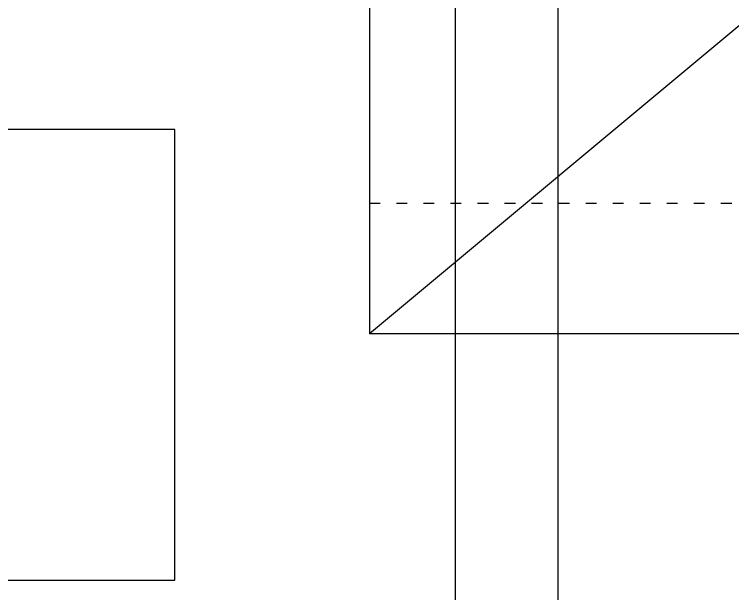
# Model space of a CAD drawing. Header units: millimetres. Extents: x 6622 to 532820, y 3370 to 359312.
# Drawn here: x 467256 to 468053, y 314835 to 315478 of the extents above; entities that cross this region are included whole.
import ezdxf

# ---------------------------------------------------------------- set-up
doc = ezdxf.new("R2010")
doc.units = ezdxf.units.MM
doc.linetypes.add('ACAD_ISO03W100', pattern=[30, 12, -18])

# ---------------------------------------------------------------- blocks, each defined once
blk = doc.blocks.new('A$C2A5E29B8')
at = {"color": 3}
for p, q in [((95.35, 5125.97), (95.35, 0)), ((209.63, 0), (209.63, 5125.97)), ((1200, 5057.38), (0, 4057.38))]:
    blk.add_line(p, q, dxfattribs=at)
at = {"color": 5}
for p in [(1200, 5057.38), (0, 5057.38), (1200, 4057.38)]:
    blk.add_line(p, (0, 4057.38), dxfattribs=at)
at = {"color": 5, "linetype": 'ACAD_ISO03W100'}
blk.add_line((0, 4202.48), (1200, 4202.48), dxfattribs=at)
blk = doc.blocks.new('A$C273D7CF6')
at = {"color": 3}
for p, q in [((800, 500), (0, 500)), ((800, 0), (800, 500)), ((0, 0), (800, 0))]:
    blk.add_line(p, q, dxfattribs=at)

msp = doc.modelspace()

# ---------------------------------------------------------------- block references
at = {"color": 3}
for name, p in [('A$C2A5E29B8', (467650, 311065.654)), ('A$C273D7CF6', (466634.167, 314849.692))]:
    msp.add_blockref(name, p, dxfattribs=at)

doc.saveas('drawing.dxf')
